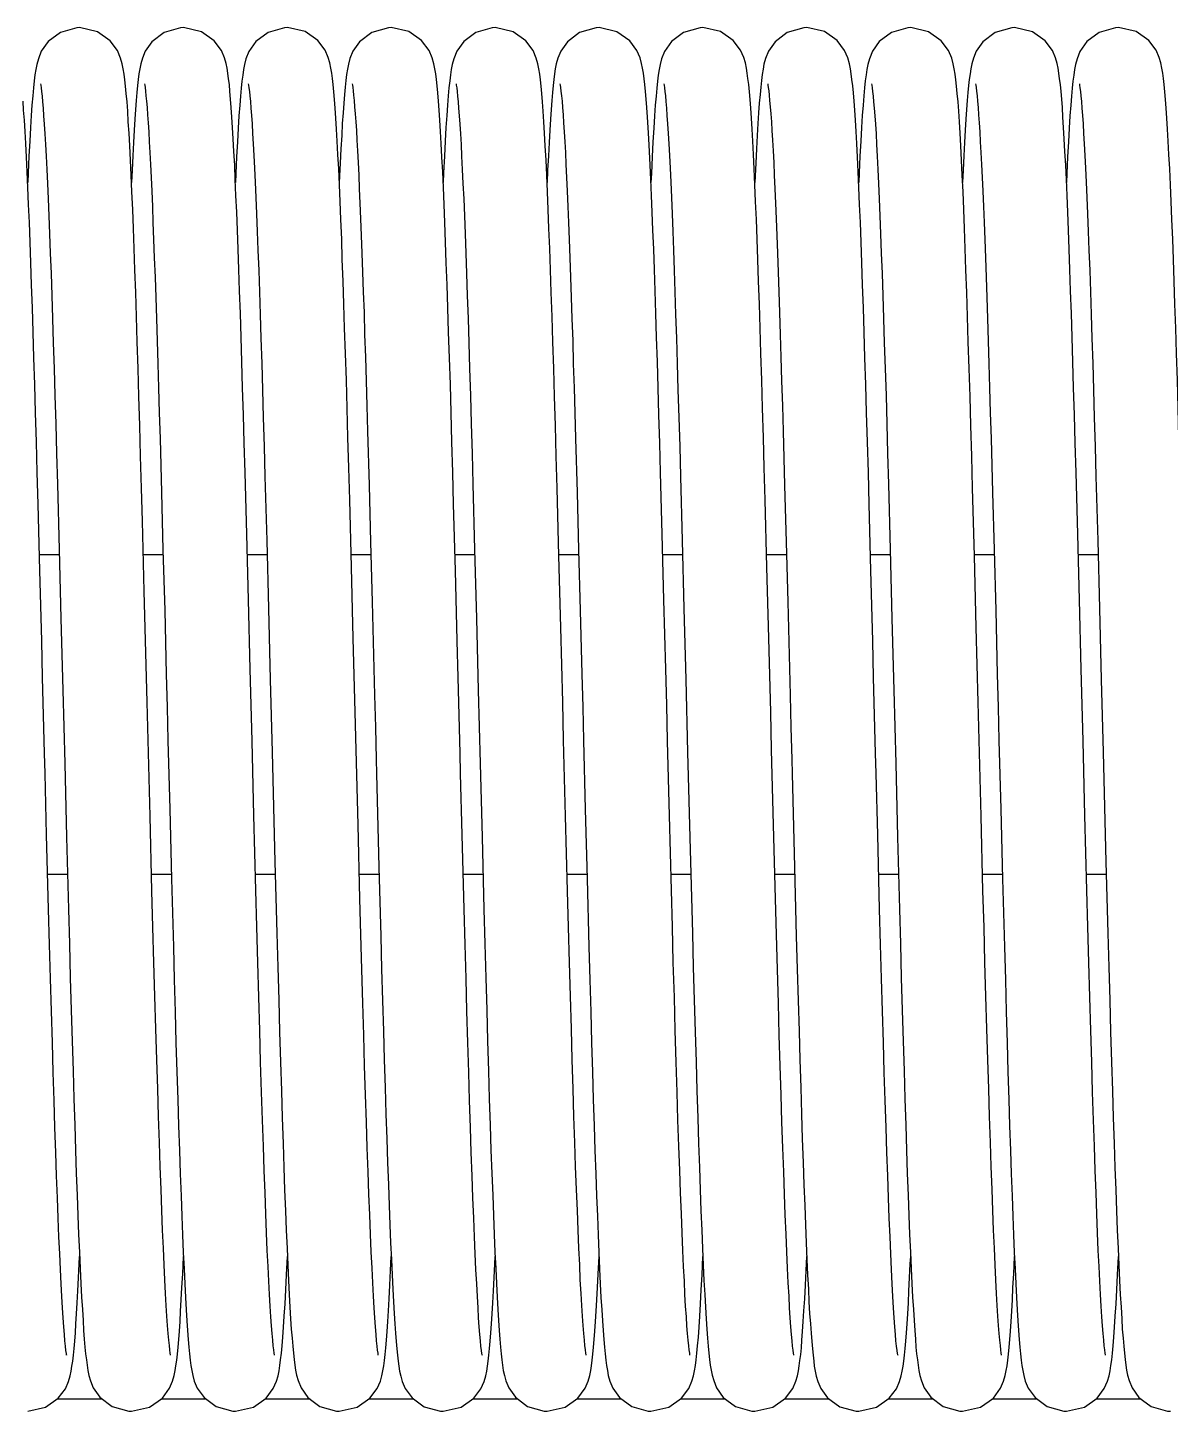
# Model space of a CAD drawing. Header units: millimetres. Extents: x 21899 to 38731, y -5425 to 3612.
# Drawn here: x 24295 to 24383, y -2765.4 to -2658.9 of the extents above; entities that cross this region are included whole.
import ezdxf

# ---------------------------------------------------------------- set-up
doc = ezdxf.new("R2010")
doc.units = ezdxf.units.MM

msp = doc.modelspace()

# ---------------------------------------------------------------- linework, layer by layer
at = {"color": 7, "linetype": 'Continuous'}
for p, q in [((24321.15, -2689.98), (24321.26, -2694.12)), ((24353.15, -2689.98), (24353.26, -2694.12)), ((24305.16, -2690.53), (24305.28, -2694.68)), ((24337.16, -2690.53), (24337.28, -2694.68)), ((24369.16, -2690.53), (24369.28, -2694.68)), ((24311.84, -2697.9), (24311.71, -2693.15)), ((24343.84, -2697.9), (24343.71, -2693.15)), ((24375.84, -2697.9), (24375.71, -2693.15)), ((24297.26, -2694.06), (24297.39, -2699.07)), ((24313.24, -2693.47), (24313.38, -2698.38)), ((24321.26, -2694.12), (24321.38, -2698.51)), ((24329.26, -2694.06), (24329.39, -2699.07)), ((24335.88, -2699.56), (24335.74, -2694.35)), ((24345.24, -2693.47), (24345.38, -2698.38)), ((24353.26, -2694.12), (24353.38, -2698.51)), ((24361.26, -2694.06), (24361.39, -2699.07)), ((24367.88, -2699.56), (24367.74, -2694.35)), ((24377.24, -2693.47), (24377.38, -2698.38)), ((24305.28, -2694.68), (24305.39, -2699.1)), ((24319.9, -2700.43), (24319.77, -2695.25)), ((24337.28, -2694.68), (24337.39, -2699.1)), ((24351.9, -2700.43), (24351.77, -2695.25)), ((24369.28, -2694.68), (24369.39, -2699.1)), ((24295.91, -2700.69), (24295.77, -2695.58)), ((24327.91, -2700.69), (24327.77, -2695.58)), ((24359.91, -2700.69), (24359.77, -2695.58)), ((24303.95, -2702.29), (24303.81, -2696.91)), ((24311.97, -2702.96), (24311.84, -2697.9)), ((24313.38, -2698.38), (24313.51, -2703.61)), ((24321.38, -2698.51), (24321.5, -2703.1)), ((24343.97, -2702.96), (24343.84, -2697.9)), ((24345.38, -2698.38), (24345.51, -2703.61)), ((24353.38, -2698.51), (24353.5, -2703.1)), ((24375.97, -2702.96), (24375.84, -2697.9)), ((24377.38, -2698.38), (24377.51, -2703.61)), ((24295.88, -2699.47), (24297.4, -2699.47)), ((24297.39, -2699.07), (24297.53, -2704.38)), ((24303.88, -2699.47), (24305.4, -2699.47)), ((24305.39, -2699.1), (24305.52, -2703.77)), ((24311.88, -2699.47), (24313.4, -2699.47)), ((24319.88, -2699.47), (24321.4, -2699.47)), ((24327.88, -2699.47), (24329.4, -2699.47)), ((24329.39, -2699.07), (24329.53, -2704.38)), ((24335.88, -2699.47), (24337.4, -2699.47)), ((24336.02, -2705.09), (24335.88, -2699.56)), ((24337.39, -2699.1), (24337.52, -2703.77)), ((24343.88, -2699.47), (24345.4, -2699.47)), ((24351.88, -2699.47), (24353.4, -2699.47)), ((24359.88, -2699.47), (24361.4, -2699.47)), ((24361.39, -2699.07), (24361.53, -2704.38)), ((24367.88, -2699.47), (24369.4, -2699.47)), ((24368.02, -2705.09), (24367.88, -2699.56)), ((24369.39, -2699.1), (24369.52, -2703.77)), ((24375.88, -2699.47), (24377.4, -2699.47)), ((24313.51, -2703.61), (24313.65, -2709.08)), ((24345.51, -2703.61), (24345.65, -2709.08)), ((24377.51, -2703.61), (24377.65, -2709.08)), ((24320.41, -2720.28), (24320.26, -2714.49)), ((24352.41, -2720.28), (24352.26, -2714.49)), ((24297.82, -2715.56), (24297.96, -2721.23)), ((24329.82, -2715.56), (24329.96, -2721.23)), ((24361.82, -2715.56), (24361.96, -2721.23)), ((24296.43, -2721.03), (24296.31, -2716.32)), ((24321.84, -2716.32), (24322.02, -2723.53)), ((24328.43, -2721.03), (24328.31, -2716.32)), ((24353.84, -2716.32), (24354.02, -2723.53)), ((24360.43, -2721.03), (24360.31, -2716.32)), ((24304.54, -2725.36), (24304.39, -2719.61)), ((24305.91, -2719.07), (24306.05, -2724.42)), ((24312.54, -2725.29), (24312.39, -2719.56)), ((24336.54, -2725.36), (24336.39, -2719.61)), ((24337.91, -2719.07), (24338.05, -2724.42)), ((24344.54, -2725.29), (24344.39, -2719.56)), ((24368.54, -2725.36), (24368.39, -2719.61)), ((24369.91, -2719.07), (24370.05, -2724.42)), ((24376.54, -2725.29), (24376.39, -2719.56)), ((24296.58, -2726.75), (24296.43, -2721.03)), ((24320.56, -2725.96), (24320.41, -2720.28)), ((24328.58, -2726.75), (24328.43, -2721.03)), ((24352.56, -2725.96), (24352.41, -2720.28)), ((24360.58, -2726.75), (24360.43, -2721.03)), ((24297.96, -2721.23), (24298.11, -2726.76)), ((24329.96, -2721.23), (24330.11, -2726.76)), ((24361.96, -2721.23), (24362.11, -2726.76)), ((24314.01, -2723.13), (24314.16, -2728.6)), ((24346.01, -2723.13), (24346.16, -2728.6)), ((24378.01, -2723.13), (24378.16, -2728.6)), ((24296.51, -2724.08), (24298.04, -2724.08)), ((24304.51, -2724.08), (24306.04, -2724.08)), ((24312.51, -2724.08), (24314.04, -2724.08)), ((24320.51, -2724.08), (24322.04, -2724.08)), ((24322.02, -2723.53), (24322.16, -2728.84)), ((24328.51, -2724.08), (24330.04, -2724.08)), ((24336.51, -2724.08), (24338.04, -2724.08)), ((24344.51, -2724.08), (24346.04, -2724.08)), ((24352.51, -2724.08), (24354.04, -2724.08)), ((24354.02, -2723.53), (24354.16, -2728.84)), ((24360.51, -2724.08), (24362.04, -2724.08)), ((24368.51, -2724.08), (24370.04, -2724.08)), ((24376.51, -2724.08), (24378.04, -2724.08)), ((24306.05, -2724.42), (24306.19, -2729.67)), ((24338.05, -2724.42), (24338.19, -2729.67)), ((24370.05, -2724.42), (24370.19, -2729.67)), ((24300.72, -2764.47), (24297.24, -2764.47)), ((24308.71, -2764.47), (24305.23, -2764.47)), ((24316.72, -2764.47), (24313.24, -2764.47)), ((24324.71, -2764.47), (24321.24, -2764.47)), ((24332.72, -2764.47), (24329.24, -2764.47)), ((24340.71, -2764.47), (24337.23, -2764.47)), ((24348.72, -2764.47), (24345.24, -2764.47)), ((24356.71, -2764.47), (24353.24, -2764.47)), ((24364.72, -2764.47), (24361.24, -2764.47)), ((24372.71, -2764.47), (24369.23, -2764.47)), ((24380.72, -2764.47), (24377.24, -2764.47))]:
    msp.add_line(p, q, dxfattribs=at)
for points in [[(24298.97, -2658.91), (24298.75, -2658.92), (24297.49, -2659.28), (24296.55, -2659.98), (24296.02, -2660.73), (24295.79, -2661.31), (24295.67, -2661.74), (24295.59, -2662.13), (24295.53, -2662.55), (24295.47, -2663.01), (24295.41, -2663.55), (24295.36, -2664.16), (24295.3, -2664.87)], [(24302.62, -2664.62), (24302.56, -2663.98), (24302.51, -2663.42), (24302.45, -2662.92), (24302.4, -2662.48), (24302.33, -2662.08), (24302.25, -2661.69), (24302.13, -2661.25), (24301.89, -2660.68), (24301.33, -2659.93), (24300.35, -2659.23), (24298.97, -2658.91)], [(24306.97, -2658.91), (24306.75, -2658.92), (24305.47, -2659.29), (24304.53, -2660), (24304.02, -2660.73), (24303.8, -2661.26), (24303.68, -2661.69), (24303.6, -2662.08), (24303.54, -2662.47), (24303.48, -2662.89), (24303.43, -2663.37), (24303.38, -2663.91), (24303.33, -2664.51), (24303.28, -2665.2)], [(24310.65, -2665.07), (24310.6, -2664.42), (24310.55, -2663.83), (24310.5, -2663.3), (24310.44, -2662.84), (24310.39, -2662.42), (24310.33, -2662.04), (24310.25, -2661.67), (24310.13, -2661.24), (24309.89, -2660.68), (24309.33, -2659.92), (24308.35, -2659.23), (24306.97, -2658.91)], [(24314.97, -2658.91), (24314.75, -2658.92), (24313.48, -2659.28), (24312.54, -2659.99), (24312.01, -2660.74), (24311.78, -2661.31), (24311.67, -2661.75), (24311.59, -2662.14), (24311.53, -2662.56), (24311.47, -2663.02), (24311.41, -2663.56), (24311.36, -2664.18), (24311.3, -2664.89)], [(24318.65, -2665.12), (24318.6, -2664.44), (24318.55, -2663.84), (24318.5, -2663.3), (24318.44, -2662.83), (24318.39, -2662.41), (24318.32, -2662.02), (24318.24, -2661.63), (24318.11, -2661.2), (24317.87, -2660.65), (24317.31, -2659.91), (24316.33, -2659.22), (24314.97, -2658.91)], [(24322.97, -2658.91), (24322.75, -2658.92), (24321.47, -2659.29), (24320.53, -2660), (24320.02, -2660.73), (24319.79, -2661.28), (24319.67, -2661.72), (24319.6, -2662.11), (24319.53, -2662.52), (24319.47, -2662.97), (24319.42, -2663.48), (24319.37, -2664.06), (24319.31, -2664.72)], [(24326.61, -2664.57), (24326.56, -2663.94), (24326.51, -2663.39), (24326.45, -2662.91), (24326.4, -2662.47), (24326.33, -2662.08), (24326.25, -2661.69), (24326.13, -2661.24), (24325.88, -2660.67), (24325.31, -2659.91), (24324.33, -2659.22), (24322.97, -2658.91)], [(24330.97, -2658.91), (24330.75, -2658.92), (24329.49, -2659.28), (24328.55, -2659.98), (24328.02, -2660.73), (24327.79, -2661.31), (24327.67, -2661.74), (24327.59, -2662.13), (24327.53, -2662.55), (24327.47, -2663.01), (24327.41, -2663.55), (24327.36, -2664.16), (24327.3, -2664.87)], [(24334.62, -2664.62), (24334.56, -2663.98), (24334.51, -2663.42), (24334.45, -2662.92), (24334.4, -2662.48), (24334.33, -2662.08), (24334.25, -2661.69), (24334.13, -2661.25), (24333.89, -2660.68), (24333.33, -2659.93), (24332.35, -2659.23), (24330.97, -2658.91)], [(24338.97, -2658.91), (24338.75, -2658.92), (24337.47, -2659.29), (24336.53, -2660), (24336.02, -2660.73), (24335.8, -2661.26), (24335.68, -2661.69), (24335.6, -2662.08), (24335.54, -2662.47), (24335.48, -2662.89), (24335.43, -2663.37), (24335.38, -2663.91), (24335.33, -2664.51), (24335.28, -2665.2)], [(24342.65, -2665.07), (24342.6, -2664.42), (24342.55, -2663.83), (24342.5, -2663.3), (24342.44, -2662.84), (24342.39, -2662.42), (24342.33, -2662.04), (24342.25, -2661.67), (24342.13, -2661.24), (24341.89, -2660.68), (24341.33, -2659.92), (24340.35, -2659.23), (24338.97, -2658.91)], [(24346.97, -2658.91), (24346.75, -2658.92), (24345.48, -2659.28), (24344.54, -2659.99), (24344.01, -2660.74), (24343.78, -2661.31), (24343.67, -2661.75), (24343.59, -2662.14), (24343.53, -2662.56), (24343.47, -2663.02), (24343.41, -2663.56), (24343.36, -2664.18), (24343.3, -2664.89)], [(24350.65, -2665.12), (24350.6, -2664.44), (24350.55, -2663.84), (24350.5, -2663.3), (24350.44, -2662.83), (24350.39, -2662.41), (24350.32, -2662.02), (24350.24, -2661.63), (24350.11, -2661.2), (24349.87, -2660.65), (24349.31, -2659.91), (24348.33, -2659.22), (24346.97, -2658.91)], [(24354.97, -2658.91), (24354.75, -2658.92), (24353.47, -2659.29), (24352.53, -2660), (24352.02, -2660.73), (24351.79, -2661.28), (24351.67, -2661.72), (24351.6, -2662.11), (24351.53, -2662.52), (24351.47, -2662.97), (24351.42, -2663.48), (24351.37, -2664.06), (24351.31, -2664.72)], [(24358.61, -2664.57), (24358.56, -2663.94), (24358.51, -2663.39), (24358.45, -2662.91), (24358.4, -2662.47), (24358.33, -2662.08), (24358.25, -2661.69), (24358.13, -2661.24), (24357.88, -2660.67), (24357.31, -2659.91), (24356.33, -2659.22), (24354.97, -2658.91)], [(24362.97, -2658.91), (24362.75, -2658.92), (24361.49, -2659.28), (24360.55, -2659.98), (24360.02, -2660.73), (24359.79, -2661.31), (24359.67, -2661.74), (24359.59, -2662.13), (24359.53, -2662.55), (24359.47, -2663.01), (24359.41, -2663.55), (24359.36, -2664.16), (24359.3, -2664.87)], [(24366.62, -2664.62), (24366.56, -2663.98), (24366.51, -2663.42), (24366.45, -2662.92), (24366.4, -2662.48), (24366.33, -2662.08), (24366.25, -2661.69), (24366.13, -2661.25), (24365.89, -2660.68), (24365.33, -2659.93), (24364.35, -2659.23), (24362.97, -2658.91)], [(24370.97, -2658.91), (24370.75, -2658.92), (24369.47, -2659.29), (24368.53, -2660), (24368.02, -2660.73), (24367.8, -2661.26), (24367.68, -2661.69), (24367.6, -2662.08), (24367.54, -2662.47), (24367.48, -2662.89), (24367.43, -2663.37), (24367.38, -2663.91), (24367.33, -2664.51), (24367.28, -2665.2)], [(24374.65, -2665.07), (24374.6, -2664.42), (24374.55, -2663.83), (24374.5, -2663.3), (24374.44, -2662.84), (24374.39, -2662.42), (24374.33, -2662.04), (24374.25, -2661.67), (24374.13, -2661.24), (24373.89, -2660.68), (24373.33, -2659.92), (24372.35, -2659.23), (24370.97, -2658.91)], [(24378.97, -2658.91), (24378.75, -2658.92), (24377.48, -2659.28), (24376.54, -2659.99), (24376.01, -2660.74), (24375.78, -2661.31), (24375.67, -2661.75), (24375.59, -2662.14), (24375.53, -2662.56), (24375.47, -2663.02), (24375.41, -2663.56), (24375.36, -2664.18), (24375.3, -2664.89)], [(24382.65, -2665.12), (24382.6, -2664.44), (24382.55, -2663.84), (24382.5, -2663.3), (24382.44, -2662.83), (24382.39, -2662.41), (24382.32, -2662.02), (24382.24, -2661.63), (24382.11, -2661.2), (24381.87, -2660.65), (24381.31, -2659.91), (24380.33, -2659.22), (24378.97, -2658.91)], [(24295.96, -2663.24), (24295.98, -2663.35), (24296.01, -2663.55), (24296.04, -2663.83), (24296.08, -2664.18), (24296.12, -2664.61), (24296.16, -2665.12), (24296.2, -2665.69), (24296.25, -2666.35), (24296.3, -2667.09), (24296.34, -2667.91), (24296.39, -2668.81), (24296.44, -2669.82), (24296.49, -2670.91), (24296.55, -2672.1), (24296.6, -2673.39), (24296.65, -2674.78), (24296.71, -2676.26), (24296.77, -2677.84), (24296.82, -2679.52), (24296.88, -2681.3), (24296.94, -2683.18), (24297, -2685.15), (24297.07, -2687.23), (24297.13, -2689.41), (24297.19, -2691.69), (24297.26, -2694.06)], [(24303.96, -2663.24), (24303.98, -2663.34), (24304.01, -2663.53), (24304.04, -2663.8), (24304.08, -2664.15), (24304.12, -2664.57), (24304.16, -2665.05), (24304.2, -2665.61), (24304.24, -2666.23), (24304.29, -2666.92), (24304.33, -2667.69), (24304.38, -2668.53), (24304.42, -2669.44), (24304.47, -2670.44), (24304.52, -2671.51), (24304.57, -2672.67), (24304.62, -2673.91), (24304.67, -2675.23), (24304.72, -2676.63), (24304.78, -2678.11), (24304.83, -2679.67), (24304.88, -2681.31), (24304.94, -2683.01), (24304.99, -2684.79), (24305.05, -2686.63), (24305.1, -2688.55), (24305.16, -2690.53)], [(24311.96, -2663.24), (24311.98, -2663.35), (24312.01, -2663.54), (24312.04, -2663.82), (24312.08, -2664.17), (24312.12, -2664.6), (24312.16, -2665.1), (24312.2, -2665.67), (24312.25, -2666.32), (24312.29, -2667.05), (24312.34, -2667.86), (24312.39, -2668.75), (24312.44, -2669.74), (24312.49, -2670.81), (24312.54, -2671.98), (24312.59, -2673.24), (24312.65, -2674.6), (24312.7, -2676.05), (24312.76, -2677.6), (24312.81, -2679.24), (24312.87, -2680.99), (24312.93, -2682.82), (24312.99, -2684.76), (24313.05, -2686.79), (24313.11, -2688.92), (24313.18, -2691.15), (24313.24, -2693.47)], [(24319.96, -2663.23), (24319.96, -2663.24), (24319.98, -2663.33), (24320, -2663.51), (24320.04, -2663.78), (24320.07, -2664.12), (24320.11, -2664.52), (24320.15, -2665), (24320.19, -2665.54), (24320.24, -2666.15), (24320.28, -2666.83), (24320.32, -2667.58), (24320.37, -2668.4), (24320.42, -2669.29), (24320.46, -2670.26), (24320.51, -2671.31), (24320.56, -2672.43), (24320.61, -2673.63), (24320.66, -2674.92), (24320.71, -2676.28), (24320.76, -2677.72), (24320.81, -2679.24), (24320.87, -2680.84), (24320.92, -2682.52), (24320.98, -2684.27), (24321.03, -2686.1), (24321.09, -2688.01), (24321.15, -2689.98)], [(24327.96, -2663.24), (24327.98, -2663.35), (24328.01, -2663.55), (24328.04, -2663.83), (24328.08, -2664.18), (24328.12, -2664.61), (24328.16, -2665.12), (24328.2, -2665.69), (24328.25, -2666.35), (24328.3, -2667.09), (24328.34, -2667.91), (24328.39, -2668.81), (24328.44, -2669.82), (24328.49, -2670.91), (24328.55, -2672.1), (24328.6, -2673.39), (24328.65, -2674.78), (24328.71, -2676.26), (24328.77, -2677.84), (24328.82, -2679.52), (24328.88, -2681.3), (24328.94, -2683.18), (24329, -2685.15), (24329.07, -2687.23), (24329.13, -2689.41), (24329.19, -2691.69), (24329.26, -2694.06)], [(24335.96, -2663.24), (24335.98, -2663.34), (24336.01, -2663.53), (24336.04, -2663.8), (24336.08, -2664.15), (24336.12, -2664.57), (24336.16, -2665.05), (24336.2, -2665.61), (24336.24, -2666.23), (24336.29, -2666.92), (24336.33, -2667.69), (24336.38, -2668.53), (24336.42, -2669.44), (24336.47, -2670.44), (24336.52, -2671.51), (24336.57, -2672.67), (24336.62, -2673.91), (24336.67, -2675.23), (24336.72, -2676.63), (24336.78, -2678.11), (24336.83, -2679.67), (24336.88, -2681.31), (24336.94, -2683.01), (24336.99, -2684.79), (24337.05, -2686.63), (24337.1, -2688.55), (24337.16, -2690.53)], [(24343.96, -2663.24), (24343.98, -2663.35), (24344.01, -2663.54), (24344.04, -2663.82), (24344.08, -2664.17), (24344.12, -2664.6), (24344.16, -2665.1), (24344.2, -2665.67), (24344.25, -2666.32), (24344.29, -2667.05), (24344.34, -2667.86), (24344.39, -2668.75), (24344.44, -2669.74), (24344.49, -2670.81), (24344.54, -2671.98), (24344.59, -2673.24), (24344.65, -2674.6), (24344.7, -2676.05), (24344.76, -2677.6), (24344.81, -2679.24), (24344.87, -2680.99), (24344.93, -2682.82), (24344.99, -2684.76), (24345.05, -2686.79), (24345.11, -2688.92), (24345.18, -2691.15), (24345.24, -2693.47)], [(24351.96, -2663.23), (24351.96, -2663.24), (24351.98, -2663.33), (24352, -2663.51), (24352.04, -2663.78), (24352.07, -2664.12), (24352.11, -2664.52), (24352.15, -2665), (24352.19, -2665.54), (24352.24, -2666.15), (24352.28, -2666.83), (24352.32, -2667.58), (24352.37, -2668.4), (24352.42, -2669.29), (24352.46, -2670.26), (24352.51, -2671.31), (24352.56, -2672.43), (24352.61, -2673.63), (24352.66, -2674.92), (24352.71, -2676.28), (24352.76, -2677.72), (24352.81, -2679.24), (24352.87, -2680.84), (24352.92, -2682.52), (24352.98, -2684.27), (24353.03, -2686.1), (24353.09, -2688.01), (24353.15, -2689.98)], [(24359.96, -2663.24), (24359.98, -2663.35), (24360.01, -2663.55), (24360.04, -2663.83), (24360.08, -2664.18), (24360.12, -2664.61), (24360.16, -2665.12), (24360.2, -2665.69), (24360.25, -2666.35), (24360.3, -2667.09), (24360.34, -2667.91), (24360.39, -2668.81), (24360.44, -2669.82), (24360.49, -2670.91), (24360.55, -2672.1), (24360.6, -2673.39), (24360.65, -2674.78), (24360.71, -2676.26), (24360.77, -2677.84), (24360.82, -2679.52), (24360.88, -2681.3), (24360.94, -2683.18), (24361, -2685.15), (24361.07, -2687.23), (24361.13, -2689.41), (24361.19, -2691.69), (24361.26, -2694.06)], [(24367.96, -2663.24), (24367.98, -2663.34), (24368.01, -2663.53), (24368.04, -2663.8), (24368.08, -2664.15), (24368.12, -2664.57), (24368.16, -2665.05), (24368.2, -2665.61), (24368.24, -2666.23), (24368.29, -2666.92), (24368.33, -2667.69), (24368.38, -2668.53), (24368.42, -2669.44), (24368.47, -2670.44), (24368.52, -2671.51), (24368.57, -2672.67), (24368.62, -2673.91), (24368.67, -2675.23), (24368.72, -2676.63), (24368.78, -2678.11), (24368.83, -2679.67), (24368.88, -2681.31), (24368.94, -2683.01), (24368.99, -2684.79), (24369.05, -2686.63), (24369.1, -2688.55), (24369.16, -2690.53)], [(24375.96, -2663.24), (24375.98, -2663.35), (24376.01, -2663.54), (24376.04, -2663.82), (24376.08, -2664.17), (24376.12, -2664.6), (24376.16, -2665.1), (24376.2, -2665.67), (24376.25, -2666.32), (24376.29, -2667.05), (24376.34, -2667.86), (24376.39, -2668.75), (24376.44, -2669.74), (24376.49, -2670.81), (24376.54, -2671.98), (24376.59, -2673.24), (24376.65, -2674.6), (24376.7, -2676.05), (24376.76, -2677.6), (24376.81, -2679.24), (24376.87, -2680.99), (24376.93, -2682.82), (24376.99, -2684.76), (24377.05, -2686.79), (24377.11, -2688.92), (24377.18, -2691.15), (24377.24, -2693.47)], [(24295.77, -2695.58), (24295.71, -2693.14), (24295.64, -2690.8), (24295.58, -2688.55), (24295.52, -2686.39), (24295.45, -2684.33), (24295.39, -2682.35), (24295.33, -2680.48), (24295.27, -2678.7), (24295.21, -2677.01), (24295.15, -2675.42), (24295.1, -2673.92), (24295.04, -2672.52), (24294.98, -2671.21), (24294.93, -2670), (24294.87, -2668.87), (24294.82, -2667.84), (24294.77, -2666.9), (24294.72, -2666.04), (24294.66, -2665.26), (24294.61, -2664.57)], [(24303.81, -2696.91), (24303.74, -2694.35), (24303.67, -2691.89), (24303.61, -2689.54), (24303.54, -2687.29), (24303.48, -2685.14), (24303.41, -2683.09), (24303.35, -2681.15), (24303.29, -2679.3), (24303.23, -2677.56), (24303.17, -2675.91), (24303.11, -2674.36), (24303.06, -2672.9), (24303, -2671.54), (24302.94, -2670.27), (24302.89, -2669.1), (24302.83, -2668.02), (24302.78, -2667.04), (24302.72, -2666.15), (24302.67, -2665.34), (24302.62, -2664.62)], [(24327.77, -2695.58), (24327.71, -2693.14), (24327.64, -2690.8), (24327.58, -2688.55), (24327.52, -2686.39), (24327.45, -2684.33), (24327.39, -2682.35), (24327.33, -2680.48), (24327.27, -2678.7), (24327.21, -2677.01), (24327.15, -2675.42), (24327.1, -2673.92), (24327.04, -2672.52), (24326.98, -2671.21), (24326.93, -2670), (24326.87, -2668.87), (24326.82, -2667.84), (24326.77, -2666.9), (24326.72, -2666.04), (24326.66, -2665.26), (24326.61, -2664.57)], [(24335.74, -2694.35), (24335.67, -2691.89), (24335.61, -2689.54), (24335.54, -2687.29), (24335.48, -2685.14), (24335.41, -2683.09), (24335.35, -2681.15), (24335.29, -2679.3), (24335.23, -2677.56), (24335.17, -2675.91), (24335.11, -2674.36), (24335.06, -2672.9), (24335, -2671.54), (24334.94, -2670.27), (24334.89, -2669.1), (24334.83, -2668.02), (24334.78, -2667.04), (24334.72, -2666.15), (24334.67, -2665.34), (24334.62, -2664.62)], [(24359.77, -2695.58), (24359.71, -2693.14), (24359.64, -2690.8), (24359.58, -2688.55), (24359.52, -2686.39), (24359.45, -2684.33), (24359.39, -2682.35), (24359.33, -2680.48), (24359.27, -2678.7), (24359.21, -2677.01), (24359.15, -2675.42), (24359.1, -2673.92), (24359.04, -2672.52), (24358.98, -2671.21), (24358.93, -2670), (24358.87, -2668.87), (24358.82, -2667.84), (24358.77, -2666.9), (24358.72, -2666.04), (24358.66, -2665.26), (24358.61, -2664.57)], [(24367.74, -2694.35), (24367.67, -2691.89), (24367.61, -2689.54), (24367.54, -2687.29), (24367.48, -2685.14), (24367.41, -2683.09), (24367.35, -2681.15), (24367.29, -2679.3), (24367.23, -2677.56), (24367.17, -2675.91), (24367.11, -2674.36), (24367.06, -2672.9), (24367, -2671.54), (24366.94, -2670.27), (24366.89, -2669.1), (24366.83, -2668.02), (24366.78, -2667.04), (24366.72, -2666.15), (24366.67, -2665.34), (24366.62, -2664.62)], [(24295.3, -2664.87), (24295.24, -2665.68), (24295.18, -2666.6), (24295.13, -2667.64), (24295.06, -2668.8), (24295, -2670.08), (24294.97, -2670.84)], [(24303.28, -2665.2), (24303.22, -2665.96), (24303.17, -2666.81), (24303.12, -2667.75), (24303.07, -2668.77), (24303.01, -2669.89), (24302.97, -2670.84)], [(24311.71, -2693.15), (24311.65, -2690.89), (24311.58, -2688.72), (24311.52, -2686.63), (24311.46, -2684.64), (24311.4, -2682.73), (24311.35, -2680.91), (24311.29, -2679.17), (24311.23, -2677.53), (24311.18, -2675.97), (24311.12, -2674.5), (24311.07, -2673.12), (24311.01, -2671.82), (24310.96, -2670.61), (24310.91, -2669.49), (24310.85, -2668.44), (24310.8, -2667.48), (24310.75, -2666.6), (24310.7, -2665.8), (24310.65, -2665.07)], [(24311.3, -2664.89), (24311.24, -2665.71), (24311.18, -2666.64), (24311.12, -2667.69), (24311.06, -2668.86), (24311, -2670.15), (24310.97, -2670.84)], [(24319.77, -2695.25), (24319.7, -2692.8), (24319.63, -2690.46), (24319.57, -2688.21), (24319.51, -2686.05), (24319.44, -2684), (24319.38, -2682.05), (24319.32, -2680.19), (24319.26, -2678.43), (24319.2, -2676.75), (24319.15, -2675.18), (24319.09, -2673.69), (24319.03, -2672.3), (24318.98, -2671), (24318.92, -2669.79), (24318.86, -2668.68), (24318.81, -2667.65), (24318.76, -2666.72), (24318.7, -2665.88), (24318.65, -2665.12)], [(24319.31, -2664.72), (24319.26, -2665.46), (24319.2, -2666.29), (24319.15, -2667.21), (24319.09, -2668.23), (24319.04, -2669.35), (24318.97, -2670.83)], [(24327.3, -2664.87), (24327.24, -2665.68), (24327.18, -2666.6), (24327.13, -2667.64), (24327.06, -2668.8), (24327, -2670.08), (24326.97, -2670.84)], [(24335.28, -2665.2), (24335.22, -2665.96), (24335.17, -2666.81), (24335.12, -2667.75), (24335.07, -2668.77), (24335.01, -2669.89), (24334.97, -2670.84)], [(24343.71, -2693.15), (24343.65, -2690.89), (24343.58, -2688.72), (24343.52, -2686.63), (24343.46, -2684.64), (24343.4, -2682.73), (24343.35, -2680.91), (24343.29, -2679.17), (24343.23, -2677.53), (24343.18, -2675.97), (24343.12, -2674.5), (24343.07, -2673.12), (24343.01, -2671.82), (24342.96, -2670.61), (24342.91, -2669.49), (24342.85, -2668.44), (24342.8, -2667.48), (24342.75, -2666.6), (24342.7, -2665.8), (24342.65, -2665.07)], [(24343.3, -2664.89), (24343.24, -2665.71), (24343.18, -2666.64), (24343.12, -2667.69), (24343.06, -2668.86), (24343, -2670.15), (24342.97, -2670.84)], [(24351.77, -2695.25), (24351.7, -2692.8), (24351.63, -2690.46), (24351.57, -2688.21), (24351.51, -2686.05), (24351.44, -2684), (24351.38, -2682.05), (24351.32, -2680.19), (24351.26, -2678.43), (24351.2, -2676.75), (24351.15, -2675.18), (24351.09, -2673.69), (24351.03, -2672.3), (24350.98, -2671), (24350.92, -2669.79), (24350.86, -2668.68), (24350.81, -2667.65), (24350.76, -2666.72), (24350.7, -2665.88), (24350.65, -2665.12)], [(24351.31, -2664.72), (24351.26, -2665.46), (24351.2, -2666.29), (24351.15, -2667.21), (24351.09, -2668.23), (24351.04, -2669.35), (24350.97, -2670.83)], [(24359.3, -2664.87), (24359.24, -2665.68), (24359.18, -2666.6), (24359.13, -2667.64), (24359.06, -2668.8), (24359, -2670.08), (24358.97, -2670.84)], [(24367.28, -2665.2), (24367.22, -2665.96), (24367.17, -2666.81), (24367.12, -2667.75), (24367.07, -2668.77), (24367.01, -2669.89), (24366.97, -2670.84)], [(24375.71, -2693.15), (24375.65, -2690.89), (24375.58, -2688.72), (24375.52, -2686.63), (24375.46, -2684.64), (24375.4, -2682.73), (24375.35, -2680.91), (24375.29, -2679.17), (24375.23, -2677.53), (24375.18, -2675.97), (24375.12, -2674.5), (24375.07, -2673.12), (24375.01, -2671.82), (24374.96, -2670.61), (24374.91, -2669.49), (24374.85, -2668.44), (24374.8, -2667.48), (24374.75, -2666.6), (24374.7, -2665.8), (24374.65, -2665.07)], [(24375.3, -2664.89), (24375.24, -2665.71), (24375.18, -2666.64), (24375.12, -2667.69), (24375.06, -2668.86), (24375, -2670.15), (24374.97, -2670.84)], [(24383.77, -2695.25), (24383.7, -2692.8), (24383.63, -2690.46), (24383.57, -2688.21), (24383.51, -2686.05), (24383.44, -2684), (24383.38, -2682.05), (24383.32, -2680.19), (24383.26, -2678.43), (24383.2, -2676.75), (24383.15, -2675.18), (24383.09, -2673.69), (24383.03, -2672.3), (24382.98, -2671), (24382.92, -2669.79), (24382.86, -2668.68), (24382.81, -2667.65), (24382.76, -2666.72), (24382.7, -2665.88), (24382.65, -2665.12)], [(24296.12, -2708.94), (24296.05, -2706.12), (24295.91, -2700.69)], [(24320.26, -2714.49), (24320.19, -2711.6), (24320.12, -2708.74), (24320.04, -2705.91), (24319.9, -2700.43)], [(24328.12, -2708.94), (24328.05, -2706.12), (24327.91, -2700.69)], [(24352.26, -2714.49), (24352.19, -2711.6), (24352.12, -2708.74), (24352.04, -2705.91), (24351.9, -2700.43)], [(24360.12, -2708.94), (24360.05, -2706.12), (24359.91, -2700.69)], [(24304.39, -2719.61), (24304.24, -2713.76), (24304.17, -2710.84), (24303.95, -2702.29)], [(24312.39, -2719.56), (24312.25, -2713.84), (24312.18, -2711.04), (24312.11, -2708.29), (24311.97, -2702.96)], [(24344.39, -2719.56), (24344.25, -2713.84), (24344.18, -2711.04), (24344.11, -2708.29), (24343.97, -2702.96)], [(24376.39, -2719.56), (24376.25, -2713.84), (24376.18, -2711.04), (24376.11, -2708.29), (24375.97, -2702.96)], [(24305.52, -2703.77), (24305.64, -2708.68), (24305.71, -2711.21), (24305.77, -2713.79), (24305.91, -2719.07)], [(24321.5, -2703.1), (24321.68, -2710.3), (24321.75, -2712.76), (24321.81, -2715.24), (24321.84, -2716.32)], [(24337.52, -2703.77), (24337.64, -2708.68), (24337.71, -2711.21), (24337.77, -2713.79), (24337.91, -2719.07)], [(24353.5, -2703.1), (24353.68, -2710.3), (24353.75, -2712.76), (24353.81, -2715.24), (24353.84, -2716.32)], [(24369.52, -2703.77), (24369.64, -2708.68), (24369.71, -2711.21), (24369.77, -2713.79), (24369.91, -2719.07)], [(24297.53, -2704.38), (24297.67, -2709.91), (24297.75, -2712.73), (24297.82, -2715.56)], [(24329.53, -2704.38), (24329.67, -2709.91), (24329.75, -2712.73), (24329.82, -2715.56)], [(24336.39, -2719.61), (24336.24, -2713.76), (24336.17, -2710.84), (24336.02, -2705.09)], [(24361.53, -2704.38), (24361.67, -2709.91), (24361.75, -2712.73), (24361.82, -2715.56)], [(24368.39, -2719.61), (24368.24, -2713.76), (24368.17, -2710.84), (24368.02, -2705.09)], [(24296.31, -2716.32), (24296.27, -2714.75), (24296.12, -2708.94)], [(24313.65, -2709.08), (24313.79, -2714.68), (24314.01, -2723.13)], [(24328.31, -2716.32), (24328.27, -2714.75), (24328.12, -2708.94)], [(24345.65, -2709.08), (24345.79, -2714.68), (24346.01, -2723.13)], [(24360.31, -2716.32), (24360.27, -2714.75), (24360.12, -2708.94)], [(24377.65, -2709.08), (24377.79, -2714.68), (24378.01, -2723.13)], [(24313.97, -2761.08), (24313.97, -2761.07), (24313.95, -2760.93), (24313.92, -2760.69), (24313.88, -2760.36), (24313.84, -2759.94), (24313.79, -2759.43), (24313.74, -2758.83), (24313.7, -2758.13), (24313.64, -2757.32), (24313.59, -2756.42), (24313.54, -2755.4), (24313.48, -2754.27), (24313.42, -2753.03), (24313.37, -2751.68), (24313.31, -2750.2), (24313.25, -2748.6), (24313.18, -2746.87), (24313.12, -2745.01), (24313.05, -2743), (24312.98, -2740.84), (24312.91, -2738.54), (24312.84, -2736.1), (24312.77, -2733.53), (24312.69, -2730.87), (24312.62, -2728.11), (24312.54, -2725.29)], [(24345.97, -2761.08), (24345.97, -2761.07), (24345.95, -2760.93), (24345.92, -2760.69), (24345.88, -2760.36), (24345.84, -2759.94), (24345.79, -2759.43), (24345.74, -2758.83), (24345.7, -2758.13), (24345.64, -2757.32), (24345.59, -2756.42), (24345.54, -2755.4), (24345.48, -2754.27), (24345.42, -2753.03), (24345.37, -2751.68), (24345.31, -2750.2), (24345.25, -2748.6), (24345.18, -2746.87), (24345.12, -2745.01), (24345.05, -2743), (24344.98, -2740.84), (24344.91, -2738.54), (24344.84, -2736.1), (24344.77, -2733.53), (24344.69, -2730.87), (24344.62, -2728.11), (24344.54, -2725.29)], [(24377.97, -2761.08), (24377.97, -2761.07), (24377.95, -2760.93), (24377.92, -2760.69), (24377.88, -2760.36), (24377.84, -2759.94), (24377.79, -2759.43), (24377.74, -2758.83), (24377.7, -2758.13), (24377.64, -2757.32), (24377.59, -2756.42), (24377.54, -2755.4), (24377.48, -2754.27), (24377.42, -2753.03), (24377.37, -2751.68), (24377.31, -2750.2), (24377.25, -2748.6), (24377.18, -2746.87), (24377.12, -2745.01), (24377.05, -2743), (24376.98, -2740.84), (24376.91, -2738.54), (24376.84, -2736.1), (24376.77, -2733.53), (24376.69, -2730.87), (24376.62, -2728.11), (24376.54, -2725.29)], [(24305.97, -2761.08), (24305.97, -2761.07), (24305.95, -2760.93), (24305.92, -2760.69), (24305.88, -2760.35), (24305.84, -2759.93), (24305.79, -2759.42), (24305.74, -2758.81), (24305.69, -2758.1), (24305.64, -2757.28), (24305.59, -2756.34), (24305.53, -2755.29), (24305.48, -2754.13), (24305.42, -2752.85), (24305.36, -2751.46), (24305.3, -2749.95), (24305.24, -2748.33), (24305.17, -2746.58), (24305.11, -2744.71), (24305.04, -2742.72), (24304.98, -2740.6), (24304.91, -2738.35), (24304.84, -2735.97), (24304.77, -2733.47), (24304.69, -2730.86), (24304.62, -2728.15), (24304.54, -2725.36)], [(24321.97, -2761.08), (24321.97, -2761.07), (24321.95, -2760.94), (24321.92, -2760.71), (24321.88, -2760.39), (24321.84, -2759.99), (24321.8, -2759.5), (24321.75, -2758.92), (24321.7, -2758.23), (24321.65, -2757.45), (24321.6, -2756.54), (24321.54, -2755.53), (24321.49, -2754.39), (24321.43, -2753.14), (24321.37, -2751.78), (24321.31, -2750.3), (24321.25, -2748.7), (24321.19, -2746.98), (24321.12, -2745.13), (24321.06, -2743.15), (24320.99, -2741.05), (24320.92, -2738.82), (24320.85, -2736.46), (24320.78, -2733.99), (24320.71, -2731.4), (24320.63, -2728.72), (24320.56, -2725.96)], [(24337.97, -2761.08), (24337.97, -2761.07), (24337.95, -2760.93), (24337.92, -2760.69), (24337.88, -2760.35), (24337.84, -2759.93), (24337.79, -2759.42), (24337.74, -2758.81), (24337.69, -2758.1), (24337.64, -2757.28), (24337.59, -2756.34), (24337.53, -2755.29), (24337.48, -2754.13), (24337.42, -2752.85), (24337.36, -2751.46), (24337.3, -2749.95), (24337.24, -2748.33), (24337.17, -2746.58), (24337.11, -2744.71), (24337.04, -2742.72), (24336.98, -2740.6), (24336.91, -2738.35), (24336.84, -2735.97), (24336.77, -2733.47), (24336.69, -2730.86), (24336.62, -2728.15), (24336.54, -2725.36)], [(24353.97, -2761.08), (24353.97, -2761.07), (24353.95, -2760.94), (24353.92, -2760.71), (24353.88, -2760.39), (24353.84, -2759.99), (24353.8, -2759.5), (24353.75, -2758.92), (24353.7, -2758.23), (24353.65, -2757.45), (24353.6, -2756.54), (24353.54, -2755.53), (24353.49, -2754.39), (24353.43, -2753.14), (24353.37, -2751.78), (24353.31, -2750.3), (24353.25, -2748.7), (24353.19, -2746.98), (24353.12, -2745.13), (24353.06, -2743.15), (24352.99, -2741.05), (24352.92, -2738.82), (24352.85, -2736.46), (24352.78, -2733.99), (24352.71, -2731.4), (24352.63, -2728.72), (24352.56, -2725.96)], [(24369.97, -2761.08), (24369.97, -2761.07), (24369.95, -2760.93), (24369.92, -2760.69), (24369.88, -2760.35), (24369.84, -2759.93), (24369.79, -2759.42), (24369.74, -2758.81), (24369.69, -2758.1), (24369.64, -2757.28), (24369.59, -2756.34), (24369.53, -2755.29), (24369.48, -2754.13), (24369.42, -2752.85), (24369.36, -2751.46), (24369.3, -2749.95), (24369.24, -2748.33), (24369.17, -2746.58), (24369.11, -2744.71), (24369.04, -2742.72), (24368.98, -2740.6), (24368.91, -2738.35), (24368.84, -2735.97), (24368.77, -2733.47), (24368.69, -2730.86), (24368.62, -2728.15), (24368.54, -2725.36)], [(24297.97, -2761.07), (24297.97, -2761.08), (24297.97, -2761.07), (24297.95, -2760.95), (24297.92, -2760.72), (24297.88, -2760.4), (24297.84, -2759.99), (24297.8, -2759.5), (24297.75, -2758.91), (24297.7, -2758.23), (24297.65, -2757.45), (24297.6, -2756.57), (24297.55, -2755.59), (24297.49, -2754.5), (24297.44, -2753.3), (24297.38, -2751.98), (24297.32, -2750.54), (24297.26, -2748.98), (24297.2, -2747.29), (24297.13, -2745.49), (24297.07, -2743.56), (24297, -2741.5), (24296.94, -2739.33), (24296.87, -2737.03), (24296.8, -2734.62), (24296.73, -2732.1), (24296.65, -2729.48), (24296.58, -2726.75)], [(24298.11, -2726.76), (24298.18, -2729.44), (24298.25, -2732.04), (24298.32, -2734.54), (24298.39, -2736.93), (24298.46, -2739.2), (24298.52, -2741.35), (24298.59, -2743.38), (24298.65, -2745.3), (24298.71, -2747.1), (24298.78, -2748.78), (24298.84, -2750.35), (24298.89, -2751.81), (24298.95, -2753.17), (24299.01, -2754.42), (24299.07, -2755.57), (24299.12, -2756.62), (24299.18, -2757.57), (24299.23, -2758.43), (24299.28, -2759.19)], [(24329.97, -2761.07), (24329.97, -2761.08), (24329.97, -2761.07), (24329.95, -2760.95), (24329.92, -2760.72), (24329.88, -2760.4), (24329.84, -2759.99), (24329.8, -2759.5), (24329.75, -2758.91), (24329.7, -2758.23), (24329.65, -2757.45), (24329.6, -2756.57), (24329.55, -2755.59), (24329.49, -2754.5), (24329.44, -2753.3), (24329.38, -2751.98), (24329.32, -2750.54), (24329.26, -2748.98), (24329.2, -2747.29), (24329.13, -2745.49), (24329.07, -2743.56), (24329, -2741.5), (24328.94, -2739.33), (24328.87, -2737.03), (24328.8, -2734.62), (24328.73, -2732.1), (24328.65, -2729.48), (24328.58, -2726.75)], [(24330.11, -2726.76), (24330.18, -2729.44), (24330.25, -2732.04), (24330.32, -2734.54), (24330.39, -2736.93), (24330.46, -2739.2), (24330.52, -2741.35), (24330.59, -2743.38), (24330.65, -2745.3), (24330.71, -2747.1), (24330.78, -2748.78), (24330.84, -2750.35), (24330.89, -2751.81), (24330.95, -2753.17), (24331.01, -2754.42), (24331.07, -2755.57), (24331.12, -2756.62), (24331.18, -2757.57), (24331.23, -2758.43), (24331.28, -2759.19)], [(24361.97, -2761.07), (24361.97, -2761.08), (24361.97, -2761.07), (24361.95, -2760.95), (24361.92, -2760.72), (24361.88, -2760.4), (24361.84, -2759.99), (24361.8, -2759.5), (24361.75, -2758.91), (24361.7, -2758.23), (24361.65, -2757.45), (24361.6, -2756.57), (24361.55, -2755.59), (24361.49, -2754.5), (24361.44, -2753.3), (24361.38, -2751.98), (24361.32, -2750.54), (24361.26, -2748.98), (24361.2, -2747.29), (24361.13, -2745.49), (24361.07, -2743.56), (24361, -2741.5), (24360.94, -2739.33), (24360.87, -2737.03), (24360.8, -2734.62), (24360.73, -2732.1), (24360.65, -2729.48), (24360.58, -2726.75)], [(24362.11, -2726.76), (24362.18, -2729.44), (24362.25, -2732.04), (24362.32, -2734.54), (24362.39, -2736.93), (24362.46, -2739.2), (24362.52, -2741.35), (24362.59, -2743.38), (24362.65, -2745.3), (24362.71, -2747.1), (24362.78, -2748.78), (24362.84, -2750.35), (24362.89, -2751.81), (24362.95, -2753.17), (24363.01, -2754.42), (24363.07, -2755.57), (24363.12, -2756.62), (24363.18, -2757.57), (24363.23, -2758.43), (24363.28, -2759.19)], [(24314.16, -2728.6), (24314.23, -2731.23), (24314.3, -2733.77), (24314.37, -2736.21), (24314.44, -2738.54), (24314.51, -2740.75), (24314.57, -2742.83), (24314.64, -2744.8), (24314.7, -2746.64), (24314.76, -2748.37), (24314.82, -2749.98), (24314.88, -2751.48), (24314.94, -2752.87), (24315, -2754.16), (24315.05, -2755.34), (24315.11, -2756.42), (24315.17, -2757.4), (24315.22, -2758.29), (24315.27, -2759.08), (24315.33, -2759.78)], [(24322.16, -2728.84), (24322.23, -2731.37), (24322.3, -2733.8), (24322.37, -2736.14), (24322.43, -2738.37), (24322.5, -2740.5), (24322.56, -2742.53), (24322.62, -2744.45), (24322.69, -2746.27), (24322.75, -2747.97), (24322.81, -2749.57), (24322.86, -2751.06), (24322.92, -2752.45), (24322.98, -2753.74), (24323.03, -2754.92), (24323.09, -2756.01), (24323.14, -2756.99), (24323.19, -2757.88), (24323.25, -2758.69), (24323.3, -2759.4)], [(24346.16, -2728.6), (24346.23, -2731.23), (24346.3, -2733.77), (24346.37, -2736.21), (24346.44, -2738.54), (24346.51, -2740.75), (24346.57, -2742.83), (24346.64, -2744.8), (24346.7, -2746.64), (24346.76, -2748.37), (24346.82, -2749.98), (24346.88, -2751.48), (24346.94, -2752.87), (24347, -2754.16), (24347.05, -2755.34), (24347.11, -2756.42), (24347.17, -2757.4), (24347.22, -2758.29), (24347.27, -2759.08), (24347.33, -2759.78)], [(24354.16, -2728.84), (24354.23, -2731.37), (24354.3, -2733.8), (24354.37, -2736.14), (24354.43, -2738.37), (24354.5, -2740.5), (24354.56, -2742.53), (24354.62, -2744.45), (24354.69, -2746.27), (24354.75, -2747.97), (24354.81, -2749.57), (24354.86, -2751.06), (24354.92, -2752.45), (24354.98, -2753.74), (24355.03, -2754.92), (24355.09, -2756.01), (24355.14, -2756.99), (24355.19, -2757.88), (24355.25, -2758.69), (24355.3, -2759.4)], [(24378.16, -2728.6), (24378.23, -2731.23), (24378.3, -2733.77), (24378.37, -2736.21), (24378.44, -2738.54), (24378.51, -2740.75), (24378.57, -2742.83), (24378.64, -2744.8), (24378.7, -2746.64), (24378.76, -2748.37), (24378.82, -2749.98), (24378.88, -2751.48), (24378.94, -2752.87), (24379, -2754.16), (24379.05, -2755.34), (24379.11, -2756.42), (24379.17, -2757.4), (24379.22, -2758.29), (24379.27, -2759.08), (24379.33, -2759.78)], [(24306.19, -2729.67), (24306.26, -2732.21), (24306.33, -2734.67), (24306.39, -2737.04), (24306.46, -2739.29), (24306.53, -2741.42), (24306.59, -2743.44), (24306.65, -2745.35), (24306.72, -2747.14), (24306.78, -2748.82), (24306.84, -2750.39), (24306.9, -2751.84), (24306.95, -2753.2), (24307.01, -2754.45), (24307.07, -2755.59), (24307.12, -2756.64), (24307.18, -2757.59), (24307.23, -2758.44), (24307.28, -2759.2)], [(24338.19, -2729.67), (24338.26, -2732.21), (24338.33, -2734.67), (24338.39, -2737.04), (24338.46, -2739.29), (24338.53, -2741.42), (24338.59, -2743.44), (24338.65, -2745.35), (24338.72, -2747.14), (24338.78, -2748.82), (24338.84, -2750.39), (24338.9, -2751.84), (24338.95, -2753.2), (24339.01, -2754.45), (24339.07, -2755.59), (24339.12, -2756.64), (24339.18, -2757.59), (24339.23, -2758.44), (24339.28, -2759.2)], [(24370.19, -2729.67), (24370.26, -2732.21), (24370.33, -2734.67), (24370.39, -2737.04), (24370.46, -2739.29), (24370.53, -2741.42), (24370.59, -2743.44), (24370.65, -2745.35), (24370.72, -2747.14), (24370.78, -2748.82), (24370.84, -2750.39), (24370.9, -2751.84), (24370.95, -2753.2), (24371.01, -2754.45), (24371.07, -2755.59), (24371.12, -2756.64), (24371.18, -2757.59), (24371.23, -2758.44), (24371.28, -2759.2)], [(24298.64, -2759.38), (24298.69, -2758.68), (24298.74, -2757.9), (24298.79, -2757.06), (24298.84, -2756.14), (24298.89, -2755.14), (24298.94, -2754.06), (24298.97, -2753.49)], [(24306.65, -2759.24), (24306.7, -2758.51), (24306.75, -2757.71), (24306.8, -2756.82), (24306.85, -2755.87), (24306.91, -2754.83), (24306.97, -2753.49)], [(24314.62, -2759.7), (24314.67, -2758.94), (24314.73, -2758.08), (24314.79, -2757.13), (24314.84, -2756.07), (24314.9, -2754.91), (24314.97, -2753.49)], [(24322.65, -2759.26), (24322.7, -2758.51), (24322.75, -2757.68), (24322.81, -2756.75), (24322.86, -2755.71), (24322.92, -2754.57), (24322.97, -2753.49)], [(24330.64, -2759.38), (24330.69, -2758.68), (24330.74, -2757.9), (24330.79, -2757.06), (24330.84, -2756.14), (24330.89, -2755.14), (24330.94, -2754.06), (24330.97, -2753.49)], [(24338.65, -2759.24), (24338.7, -2758.51), (24338.75, -2757.71), (24338.8, -2756.82), (24338.85, -2755.87), (24338.91, -2754.83), (24338.97, -2753.49)], [(24346.62, -2759.7), (24346.67, -2758.94), (24346.73, -2758.08), (24346.79, -2757.13), (24346.84, -2756.07), (24346.9, -2754.91), (24346.97, -2753.49)], [(24354.65, -2759.26), (24354.7, -2758.51), (24354.75, -2757.68), (24354.81, -2756.75), (24354.86, -2755.71), (24354.92, -2754.57), (24354.97, -2753.49)], [(24362.64, -2759.38), (24362.69, -2758.68), (24362.74, -2757.9), (24362.79, -2757.06), (24362.84, -2756.14), (24362.89, -2755.14), (24362.94, -2754.06), (24362.97, -2753.49)], [(24370.65, -2759.24), (24370.7, -2758.51), (24370.75, -2757.71), (24370.8, -2756.82), (24370.85, -2755.87), (24370.91, -2754.83), (24370.97, -2753.49)], [(24378.62, -2759.7), (24378.67, -2758.94), (24378.73, -2758.08), (24378.79, -2757.13), (24378.84, -2756.07), (24378.9, -2754.91), (24378.97, -2753.49)], [(24294.97, -2765.41), (24296.34, -2765.1), (24297.32, -2764.41), (24297.88, -2763.67), (24298.12, -2763.11), (24298.24, -2762.69), (24298.32, -2762.32), (24298.38, -2761.94), (24298.44, -2761.54), (24298.49, -2761.09), (24298.54, -2760.58), (24298.59, -2760.01), (24298.64, -2759.38)], [(24299.28, -2759.19), (24299.33, -2759.87), (24299.38, -2760.47), (24299.43, -2760.99), (24299.49, -2761.46), (24299.54, -2761.87), (24299.6, -2762.26), (24299.68, -2762.65), (24299.8, -2763.07), (24300.02, -2763.61), (24300.53, -2764.33), (24301.47, -2765.04), (24302.75, -2765.41), (24302.97, -2765.41)], [(24302.97, -2765.41), (24304.36, -2765.09), (24305.35, -2764.39), (24305.89, -2763.64), (24306.13, -2763.08), (24306.25, -2762.66), (24306.33, -2762.28), (24306.39, -2761.9), (24306.45, -2761.48), (24306.5, -2761.01), (24306.55, -2760.48), (24306.6, -2759.89), (24306.65, -2759.24)], [(24307.28, -2759.2), (24307.33, -2759.88), (24307.38, -2760.48), (24307.44, -2761), (24307.49, -2761.47), (24307.54, -2761.88), (24307.61, -2762.27), (24307.68, -2762.65), (24307.8, -2763.08), (24308.03, -2763.62), (24308.55, -2764.35), (24309.49, -2765.05), (24310.76, -2765.41), (24310.97, -2765.41)], [(24318.97, -2765.41), (24320.35, -2765.09), (24321.33, -2764.4), (24321.89, -2763.65), (24322.13, -2763.09), (24322.25, -2762.67), (24322.32, -2762.3), (24322.39, -2761.92), (24322.44, -2761.51), (24322.5, -2761.04), (24322.55, -2760.52), (24322.6, -2759.93), (24322.65, -2759.26)], [(24323.3, -2759.4), (24323.35, -2760.04), (24323.4, -2760.6), (24323.45, -2761.1), (24323.5, -2761.54), (24323.55, -2761.94), (24323.61, -2762.32), (24323.7, -2762.7), (24323.82, -2763.12), (24324.05, -2763.65), (24324.57, -2764.37), (24325.51, -2765.06), (24326.77, -2765.41), (24326.97, -2765.41)], [(24326.97, -2765.41), (24328.34, -2765.1), (24329.32, -2764.41), (24329.88, -2763.67), (24330.12, -2763.11), (24330.24, -2762.69), (24330.32, -2762.32), (24330.38, -2761.94), (24330.44, -2761.54), (24330.49, -2761.09), (24330.54, -2760.58), (24330.59, -2760.01), (24330.64, -2759.38)], [(24331.28, -2759.19), (24331.33, -2759.87), (24331.38, -2760.47), (24331.43, -2760.99), (24331.49, -2761.46), (24331.54, -2761.87), (24331.6, -2762.26), (24331.68, -2762.65), (24331.8, -2763.07), (24332.02, -2763.61), (24332.53, -2764.33), (24333.47, -2765.04), (24334.75, -2765.41), (24334.97, -2765.41)], [(24334.97, -2765.41), (24336.36, -2765.09), (24337.35, -2764.39), (24337.89, -2763.64), (24338.13, -2763.08), (24338.25, -2762.66), (24338.33, -2762.28), (24338.39, -2761.9), (24338.45, -2761.48), (24338.5, -2761.01), (24338.55, -2760.48), (24338.6, -2759.89), (24338.65, -2759.24)], [(24339.28, -2759.2), (24339.33, -2759.88), (24339.38, -2760.48), (24339.44, -2761), (24339.49, -2761.47), (24339.54, -2761.88), (24339.61, -2762.27), (24339.68, -2762.65), (24339.8, -2763.08), (24340.03, -2763.62), (24340.55, -2764.35), (24341.49, -2765.05), (24342.76, -2765.41), (24342.97, -2765.41)], [(24350.97, -2765.41), (24352.35, -2765.09), (24353.33, -2764.4), (24353.89, -2763.65), (24354.13, -2763.09), (24354.25, -2762.67), (24354.32, -2762.3), (24354.39, -2761.92), (24354.44, -2761.51), (24354.5, -2761.04), (24354.55, -2760.52), (24354.6, -2759.93), (24354.65, -2759.26)], [(24355.3, -2759.4), (24355.35, -2760.04), (24355.4, -2760.6), (24355.45, -2761.1), (24355.5, -2761.54), (24355.55, -2761.94), (24355.61, -2762.32), (24355.7, -2762.7), (24355.82, -2763.12), (24356.05, -2763.65), (24356.57, -2764.37), (24357.51, -2765.06), (24358.77, -2765.41), (24358.97, -2765.41)], [(24358.97, -2765.41), (24360.34, -2765.1), (24361.32, -2764.41), (24361.88, -2763.67), (24362.12, -2763.11), (24362.24, -2762.69), (24362.32, -2762.32), (24362.38, -2761.94), (24362.44, -2761.54), (24362.49, -2761.09), (24362.54, -2760.58), (24362.59, -2760.01), (24362.64, -2759.38)], [(24363.28, -2759.19), (24363.33, -2759.87), (24363.38, -2760.47), (24363.43, -2760.99), (24363.49, -2761.46), (24363.54, -2761.87), (24363.6, -2762.26), (24363.68, -2762.65), (24363.8, -2763.07), (24364.02, -2763.61), (24364.53, -2764.33), (24365.47, -2765.04), (24366.75, -2765.41), (24366.97, -2765.41)], [(24366.97, -2765.41), (24368.36, -2765.09), (24369.35, -2764.39), (24369.89, -2763.64), (24370.13, -2763.08), (24370.25, -2762.66), (24370.33, -2762.28), (24370.39, -2761.9), (24370.45, -2761.48), (24370.5, -2761.01), (24370.55, -2760.48), (24370.6, -2759.89), (24370.65, -2759.24)], [(24371.28, -2759.2), (24371.33, -2759.88), (24371.38, -2760.48), (24371.44, -2761), (24371.49, -2761.47), (24371.54, -2761.88), (24371.61, -2762.27), (24371.68, -2762.65), (24371.8, -2763.08), (24372.03, -2763.62), (24372.55, -2764.35), (24373.49, -2765.05), (24374.76, -2765.41), (24374.97, -2765.41)], [(24310.97, -2765.41), (24312.35, -2765.1), (24313.33, -2764.4), (24313.88, -2763.66), (24314.12, -2763.1), (24314.25, -2762.67), (24314.33, -2762.29), (24314.39, -2761.89), (24314.45, -2761.45), (24314.51, -2760.94), (24314.56, -2760.36), (24314.62, -2759.7)], [(24315.33, -2759.78), (24315.38, -2760.4), (24315.43, -2760.94), (24315.48, -2761.42), (24315.54, -2761.85), (24315.6, -2762.24), (24315.68, -2762.62), (24315.8, -2763.05), (24316.02, -2763.6), (24316.54, -2764.34), (24317.48, -2765.04), (24318.75, -2765.41), (24318.97, -2765.41)], [(24342.97, -2765.41), (24344.35, -2765.1), (24345.33, -2764.4), (24345.88, -2763.66), (24346.12, -2763.1), (24346.25, -2762.67), (24346.33, -2762.29), (24346.39, -2761.89), (24346.45, -2761.45), (24346.51, -2760.94), (24346.56, -2760.36), (24346.62, -2759.7)], [(24347.33, -2759.78), (24347.38, -2760.4), (24347.43, -2760.94), (24347.48, -2761.42), (24347.54, -2761.85), (24347.6, -2762.24), (24347.68, -2762.62), (24347.8, -2763.05), (24348.02, -2763.6), (24348.54, -2764.34), (24349.48, -2765.04), (24350.75, -2765.41), (24350.97, -2765.41)], [(24374.97, -2765.41), (24376.35, -2765.1), (24377.33, -2764.4), (24377.88, -2763.66), (24378.12, -2763.1), (24378.25, -2762.67), (24378.33, -2762.29), (24378.39, -2761.89), (24378.45, -2761.45), (24378.51, -2760.94), (24378.56, -2760.36), (24378.62, -2759.7)], [(24379.33, -2759.78), (24379.38, -2760.4), (24379.43, -2760.94), (24379.48, -2761.42), (24379.54, -2761.85), (24379.6, -2762.24), (24379.68, -2762.62), (24379.8, -2763.05), (24380.02, -2763.6), (24380.54, -2764.34), (24381.48, -2765.04), (24382.75, -2765.41), (24382.97, -2765.41)]]:
    msp.add_lwpolyline(points, dxfattribs=at)

doc.saveas('drawing.dxf')
